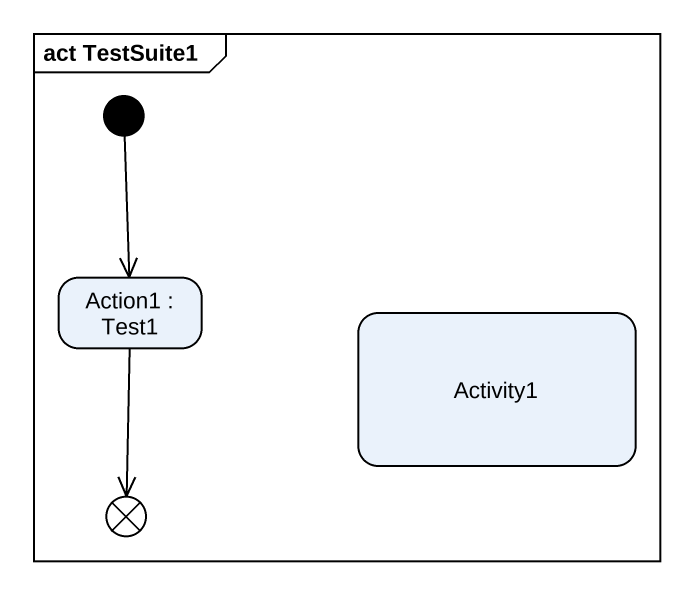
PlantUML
@startuml
mainframe act TestSuite1
hide empty description
state "Action1 : Test1" as Action1
state Activity1
state flowfinal1 <<end>>
[*] --> Action1
Action1 --> flowfinal1
@enduml
